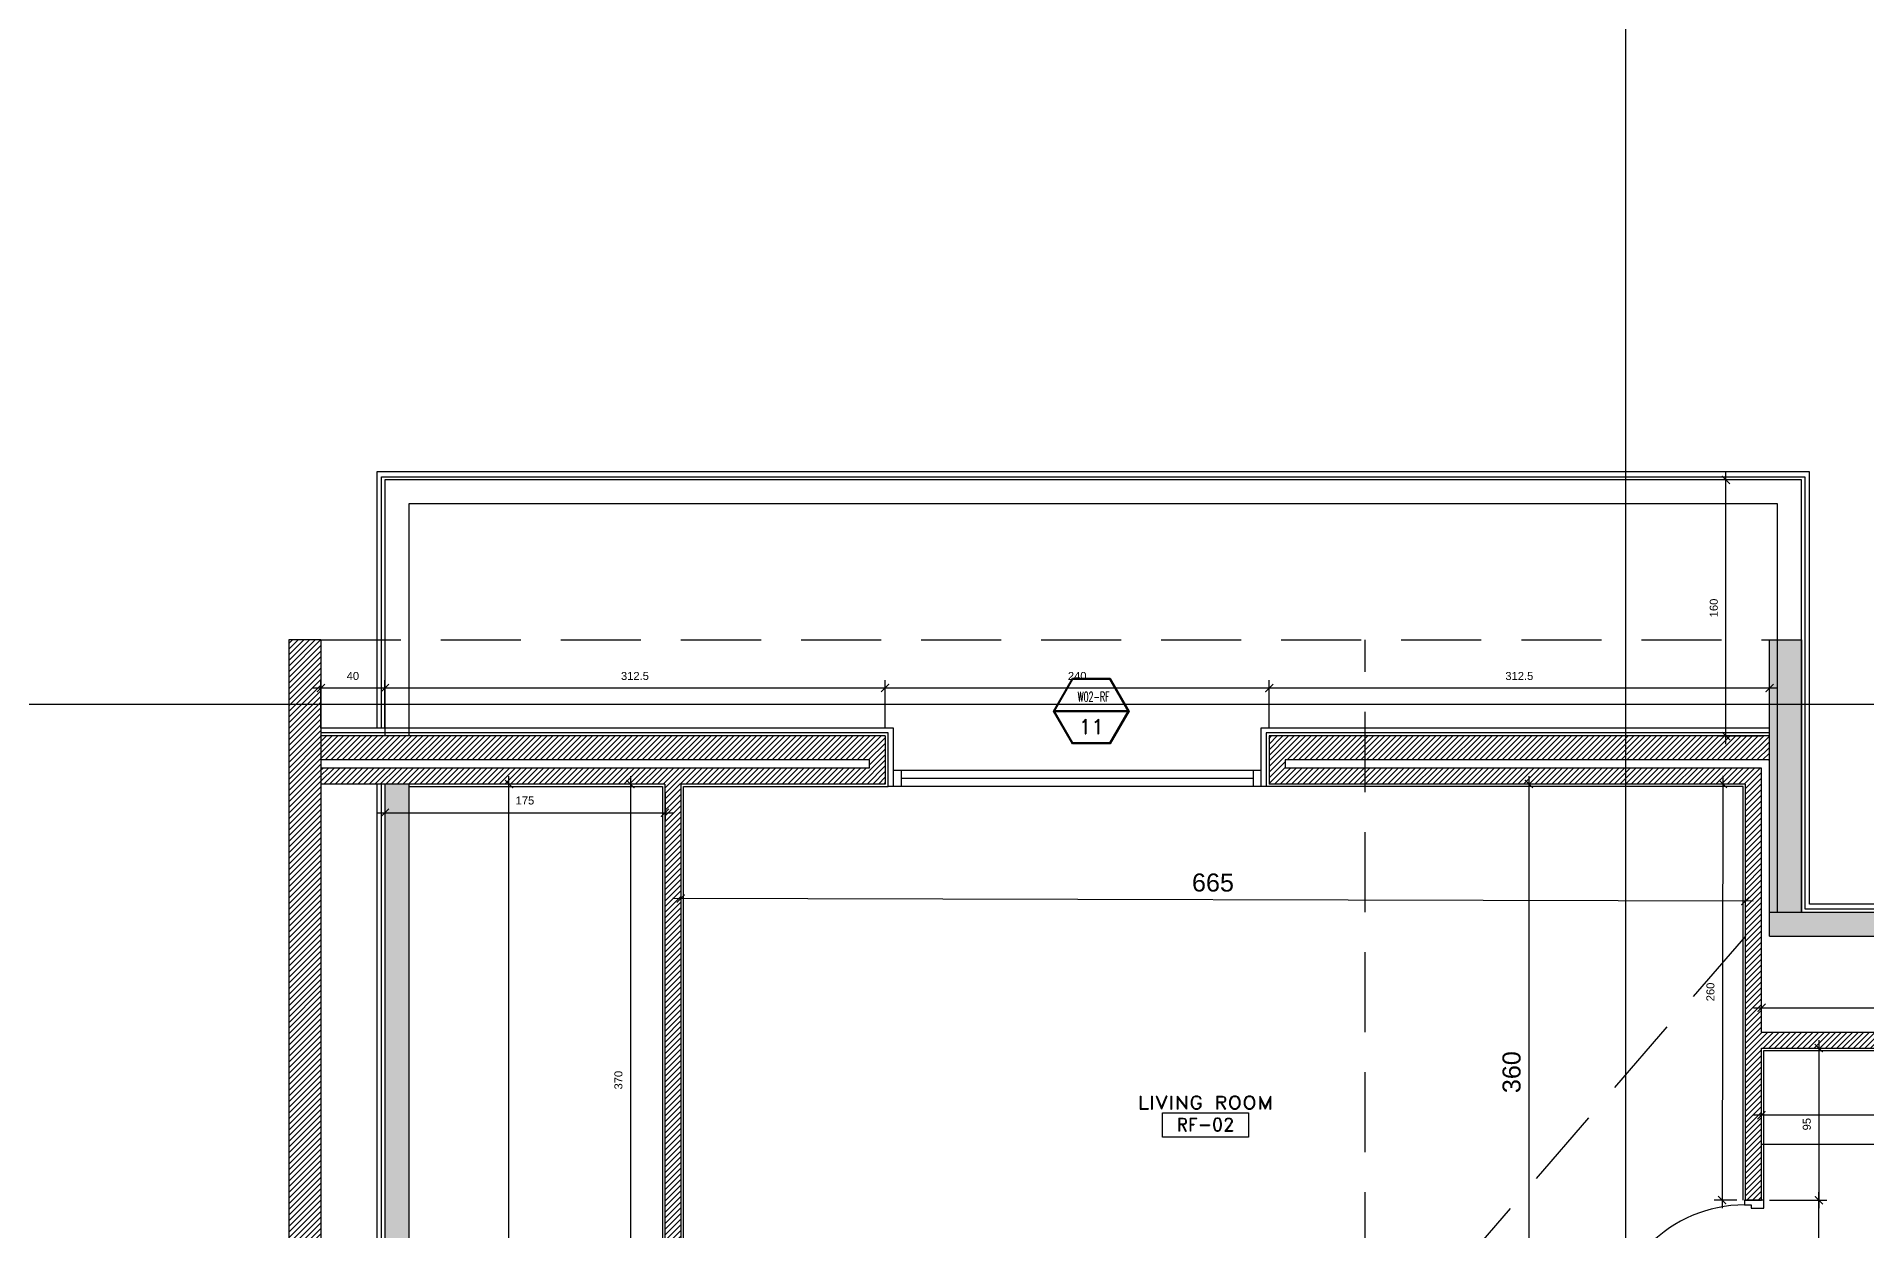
# Model space of a CAD drawing. Header units: centimetres. Extents: x 96271 to 179142, y 9855 to 112216.
# Drawn here: x 128659 to 129802, y 51826 to 52572 of the extents above; entities that cross this region are included whole.
import ezdxf
from ezdxf.enums import TextEntityAlignment as Align

# ---------------------------------------------------------------- set-up
doc = ezdxf.new("R2010")
doc.units = ezdxf.units.CM
doc.header["$LTSCALE"] = 100
doc.header["$MEASUREMENT"] = 0
doc.header["$PDSIZE"] = 0.2
doc.linetypes.add('DASHED', pattern=[0.75, 0.5, -0.25])
doc.layers.get('0').update_dxf_attribs({"linetype": 'CONTINUOUS'})
doc.layers.get('DEFPOINTS').update_dxf_attribs({"linetype": 'CONTINUOUS'})
for name, color, linetype in [('0-door', 7, 'CONTINUOUS'), ('A-ANOTATION', 7, 'CONTINUOUS'), ('A-CLADDING', 53, 'CONTINUOUS'), ('A-Dim', 2, 'CONTINUOUS'), ('A-Dim CMU', 2, 'CONTINUOUS'), ('A-Glass-Full', 140, 'CONTINUOUS'), ('A-Otln-Abv', 1, 'DASHED'), ('A-Patt-CMU', 8, 'CONTINUOUS'), ('A-Patt-Strcr', 8, 'CONTINUOUS'), ('A-PLASTER', 51, 'CONTINUOUS'), ('A-Sanitary fixt', 143, 'CONTINUOUS'), ('A-Wall-Full', 5, 'CONTINUOUS'), ('A-Wall-Prht', 2, 'CONTINUOUS'), ('A-Wall-Strctr', 6, 'CONTINUOUS'), ('A-WINDOW-ANOT', 131, 'CONTINUOUS'), ('HANDLES', 2, 'CONTINUOUS')]:
    doc.layers.add(name, color=color, linetype=linetype)
doc.layers.add('A-Sect-Iden', color=191, linetype='CONTINUOUS', lineweight=25)
doc.styles.add('ROMAND', font='romand.shx', dxfattribs={"height": 10})
doc.styles.get("Standard").update_dxf_attribs({"font": 'arial.ttf'})
doc.dimstyles.new('1-50', dxfattribs={"dimtxt": 11.25, "dimasz": 5, "dimexe": 5, "dimexo": 5, "dimgap": 5, "dimtad": 1, "dimdec": 1, "dimrnd": 0.5, "dimzin": 12, "dimdsep": 46, "dimtxsty": 'Standard', "dimblk": 'ARCHTICK', "dimcen": 0.09, "dimdle": 5, "dimadec": 0, "dimazin": 3, "dimtfac": 1, "dimtdec": 1, "dimtix": 1, "dimtofl": 0, "dimtmove": 1, "dimatfit": 3, "dimfxl": 5, "dimtolj": 1, "dimtzin": 0, "dimarcsym": 0})
pattern_1 = [(225, (149778.3932, 97486.4773), (1.76776695, -1.76776695), [])]

# ---------------------------------------------------------------- blocks, each defined once
blk = doc.blocks.new('WINDOW-TAGS')
at = {"color": 4}
for p, q in [((231, 535), (1283, 535)), ((231, 528), (1283, 528)), ((231, 521), (1283, 521))]:
    blk.add_line(p, q, dxfattribs=at)
for points in [[(1299, 528), (1028, 997), (486, 997), (215, 528), (486, 58), (1028, 58)], [(1291, 528), (1024, 990), (490, 990), (223, 528), (490, 65), (1024, 65)], [(1283, 528), (1020, 983), (494, 983), (231, 528), (494, 72), (1020, 72)]]:
    blk.add_lwpolyline(points, close=True, dxfattribs=at)
at = {"color": 4, "style": 'ROMAND'}
for tag, p in [('LEVEL', (761, 644)), ('WINDOW-NO', (871, 199))]:
    blk.add_attdef(tag, text='', height=210, dxfattribs=at).set_placement(p, align=Align.CENTER)
blk = doc.blocks.new('room tag')
at = {"color": 7}
blk.add_lwpolyline([(-571, 112), (613, 112), (613, -224), (-571, -224)], close=True, dxfattribs=at)
at = {"color": 30, "style": 'ROMAND', "width": 1.2}
blk.add_attdef('ROOM', text='', height=180, dxfattribs=at).set_placement((17, 162), align=Align.CENTER)
at = {"color": 2, "style": 'ROMAND'}
blk.add_attdef('ROOM.NO', text='', height=180, dxfattribs=at).set_placement((20, -140), align=Align.CENTER)
blk = doc.blocks.new('Dl80-12')
at = {"color": 1}
for p, q in [((0.3, 1.1), (0.3, 9.5)), ((0.3, 9.5), (0.7, 9.5)), ((0.7, 9.5), (0.7, 1.1)), ((0, -0.1), (0, 1.1)), ((0, 1.1), (0.3, 1.1)), ((0.3, 1.1), (0.3, 0.7)), ((0.7, 1.1), (0.3, 1.1)), ((0.3, 0.7), (0.5, 0.7)), ((0.5, 0.7), (0.5, -0.1)), ((8.7, 0.7), (8.5, 0.7)), ((8.5, 0.7), (8.5, -0.1)), ((8.7, 1.1), (8.7, 0.7)), ((9, 1.1), (8.7, 1.1)), ((9, -0.1), (9, 1.1)), ((0.5, -0.1), (0, -0.1)), ((8.5, -0.1), (9, -0.1))]:
    blk.add_line(p, q, dxfattribs=at)
at = {"color": 7}
blk.add_arc((0.3, 1.1), 8.4, 0, 90, dxfattribs=at)
at = {"layer": 'HANDLES'}
blk.add_lwpolyline([(0.1, 9.1), (-0.1, 9.1), (-0.1, 7.9), (0.1, 7.9), (0.1, 9.1)], dxfattribs=at)
blk = doc.blocks.new('_ArchTick')
at = {"color": 0, "linetype": 'ByBlock', "const_width": 0.15}
blk.add_lwpolyline([(-0.5, -0.5), (0.5, 0.5)], dxfattribs=at)
blk = doc.blocks.new('*D640')
at = {"layer": 'A-Dim', "color": 0, "lineweight": -2, "transparency": 16777216}
blk.add_line((129731.4, 52032.2), (129056.4, 52033.7), dxfattribs=at)
at = {"layer": 'DEFPOINTS', "color": 0, "transparency": 16777216}
for p in [(129061.6, 52105.3), (129726.6, 52103.8), (129061.4, 52033.7)]:
    blk.add_point(p, dxfattribs=at)
at = {"layer": 'A-Dim', "color": 0, "lineweight": -2, "transparency": 16777216, "xscale": 5, "yscale": 5, "zscale": 5}
for p, rotation in [((129061.4, 52033.7), 179.87076161878), ((129726.4, 52032.2), 359.8707616187799)]:
    blk.add_blockref('_ArchTick', p, dxfattribs=dict(at, rotation=rotation))
at = {"layer": 'A-Dim', "color": 0, "transparency": 16777216, "insert": (129393.9, 52043.7), "char_height": 11.25, "attachment_point": 5, "rotation": 359.8708}
blk.add_mtext('\\A1;665', dxfattribs=at)
blk = doc.blocks.new('*D641')
at = {"layer": 'A-Dim', "color": 0, "lineweight": -2, "transparency": 16777216}
blk.add_line((129591.3, 52110.3), (129591.3, 51740.3), dxfattribs=at)
at = {"layer": 'DEFPOINTS', "color": 0, "transparency": 16777216}
for p in [(129726.6, 52105.3), (129591.3, 51745.3), (129726.6, 51745.3)]:
    blk.add_point(p, dxfattribs=at)
at = {"layer": 'A-Dim', "color": 0, "lineweight": -2, "transparency": 16777216, "xscale": 5, "yscale": 5, "zscale": 5}
for p, rotation in [((129591.3, 52105.3), 90), ((129591.3, 51745.3), 270)]:
    blk.add_blockref('_ArchTick', p, dxfattribs=dict(at, rotation=rotation))
at = {"layer": 'A-Dim', "color": 0, "transparency": 16777216, "insert": (129580.5, 51925.3), "char_height": 11.25, "attachment_point": 5, "rotation": 90}
blk.add_mtext('\\A1;360', dxfattribs=at)
blk = doc.blocks.new('*D644')
at = {"layer": 'A-Dim', "color": 0, "lineweight": -2, "transparency": 16777216}
blk.add_line((128954.1, 51360.3), (128954.1, 52110.3), dxfattribs=at)
at = {"layer": 'DEFPOINTS', "color": 0, "transparency": 16777216}
for p in [(128954.1, 52105.3), (129001.6, 52105.3), (129001.6, 51365.3)]:
    blk.add_point(p, dxfattribs=at)
at = {"layer": 'A-Dim', "color": 0, "lineweight": -2, "transparency": 16777216, "xscale": 5, "yscale": 5, "zscale": 5}
for p, rotation in [((128954.1, 52105.3), 90), ((128954.1, 51365.3), 270)]:
    blk.add_blockref('_ArchTick', p, dxfattribs=dict(at, rotation=rotation))
at = {"layer": 'A-Dim', "color": 0, "transparency": 16777216, "insert": (128943.4, 51735.3), "char_height": 11.25, "attachment_point": 5, "rotation": 90}
blk.add_mtext('\\A1;740', dxfattribs=at)
blk = doc.blocks.new('*D648')
at = {"layer": 'A-Dim', "color": 0, "lineweight": -2, "transparency": 16777216}
blk.add_line((129991.6, 51898.4), (129731.6, 51898.4), dxfattribs=at)
at = {"layer": 'DEFPOINTS', "color": 0, "transparency": 16777216}
for p in [(129736.6, 51898.4), (129736.6, 51870.3), (129986.6, 51870.3)]:
    blk.add_point(p, dxfattribs=at)
at = {"layer": 'A-Dim', "color": 0, "lineweight": -2, "transparency": 16777216, "xscale": 5, "yscale": 5, "zscale": 5, "rotation": 180}
blk.add_blockref('_ArchTick', (129736.6, 51898.4), dxfattribs=at)
at = {"layer": 'A-Dim', "color": 0, "lineweight": -2, "transparency": 16777216, "xscale": 5, "yscale": 5, "zscale": 5}
blk.add_blockref('_ArchTick', (129986.6, 51898.4), dxfattribs=at)
at = {"layer": 'A-Dim', "color": 0, "transparency": 16777216, "insert": (129861.6, 51909.1), "char_height": 11.25, "attachment_point": 5}
blk.add_mtext('\\A1;250', dxfattribs=at)
blk = doc.blocks.new('*D809')
at = {"layer": 'A-Dim CMU', "color": 0, "lineweight": -2, "transparency": 16777216}
for p, q in [((129746.6, 52165.3), (129424.1, 52165.3)), ((129429.1, 52140.3), (129429.1, 52170.3)), ((129741.6, 52140.3), (129741.6, 52170.3))]:
    blk.add_line(p, q, dxfattribs=at)
at = {"layer": 'DEFPOINTS', "color": 0, "transparency": 16777216}
for p in [(129429.1, 52165.3), (129429.1, 52135.3), (129741.6, 52135.3)]:
    blk.add_point(p, dxfattribs=at)
at = {"layer": 'A-Dim CMU', "color": 0, "lineweight": -2, "transparency": 16777216, "xscale": 5, "yscale": 5, "zscale": 5, "rotation": 180}
blk.add_blockref('_ArchTick', (129429.1, 52165.3), dxfattribs=at)
at = {"layer": 'A-Dim CMU', "color": 0, "lineweight": -2, "transparency": 16777216, "xscale": 5, "yscale": 5, "zscale": 5}
blk.add_blockref('_ArchTick', (129741.6, 52165.3), dxfattribs=at)
at = {"layer": 'A-Dim CMU', "color": 0, "transparency": 16777216, "insert": (129585.3, 52172.8), "char_height": 5, "attachment_point": 5}
blk.add_mtext('\\A1;312.5', dxfattribs=at)
blk = doc.blocks.new('*D810')
at = {"layer": 'A-Dim CMU', "color": 0, "lineweight": -2, "transparency": 16777216}
for p, q in [((129434.1, 52165.3), (129184.1, 52165.3)), ((129189.1, 52140.3), (129189.1, 52170.3)), ((129429.1, 52140.3), (129429.1, 52170.3))]:
    blk.add_line(p, q, dxfattribs=at)
at = {"layer": 'DEFPOINTS', "color": 0, "transparency": 16777216}
for p in [(129189.1, 52165.3), (129189.1, 52135.3), (129429.1, 52135.3)]:
    blk.add_point(p, dxfattribs=at)
at = {"layer": 'A-Dim CMU', "color": 0, "lineweight": -2, "transparency": 16777216, "xscale": 5, "yscale": 5, "zscale": 5, "rotation": 180}
blk.add_blockref('_ArchTick', (129189.1, 52165.3), dxfattribs=at)
at = {"layer": 'A-Dim CMU', "color": 0, "lineweight": -2, "transparency": 16777216, "xscale": 5, "yscale": 5, "zscale": 5}
blk.add_blockref('_ArchTick', (129429.1, 52165.3), dxfattribs=at)
at = {"layer": 'A-Dim CMU', "color": 0, "transparency": 16777216, "insert": (129309.1, 52172.8), "char_height": 5, "attachment_point": 5}
blk.add_mtext('\\A1;240', dxfattribs=at)
blk = doc.blocks.new('*D811')
at = {"layer": 'A-Dim CMU', "color": 0, "lineweight": -2, "transparency": 16777216}
for p, q in [((129194.1, 52165.3), (128871.6, 52165.3)), ((128876.6, 52140.3), (128876.6, 52170.3)), ((129189.1, 52140.3), (129189.1, 52170.3))]:
    blk.add_line(p, q, dxfattribs=at)
at = {"layer": 'DEFPOINTS', "color": 0, "transparency": 16777216}
for p in [(128876.6, 52165.3), (128876.6, 52135.3), (129189.1, 52135.3)]:
    blk.add_point(p, dxfattribs=at)
at = {"layer": 'A-Dim CMU', "color": 0, "lineweight": -2, "transparency": 16777216, "xscale": 5, "yscale": 5, "zscale": 5, "rotation": 180}
blk.add_blockref('_ArchTick', (128876.6, 52165.3), dxfattribs=at)
at = {"layer": 'A-Dim CMU', "color": 0, "lineweight": -2, "transparency": 16777216, "xscale": 5, "yscale": 5, "zscale": 5}
blk.add_blockref('_ArchTick', (129189.1, 52165.3), dxfattribs=at)
at = {"layer": 'A-Dim CMU', "color": 0, "transparency": 16777216, "insert": (129032.8, 52172.8), "char_height": 5, "attachment_point": 5}
blk.add_mtext('\\A1;312.5', dxfattribs=at)
blk = doc.blocks.new('*D812')
at = {"layer": 'A-Dim CMU', "color": 0, "lineweight": -2, "transparency": 16777216}
for p, q in [((128881.6, 52165.3), (128831.6, 52165.3)), ((128836.6, 52140.3), (128836.6, 52170.3)), ((128876.6, 52140.3), (128876.6, 52170.3))]:
    blk.add_line(p, q, dxfattribs=at)
at = {"layer": 'DEFPOINTS', "color": 0, "transparency": 16777216}
for p in [(128836.6, 52165.3), (128836.6, 52135.3), (128876.6, 52135.3)]:
    blk.add_point(p, dxfattribs=at)
at = {"layer": 'A-Dim CMU', "color": 0, "lineweight": -2, "transparency": 16777216, "xscale": 5, "yscale": 5, "zscale": 5, "rotation": 180}
blk.add_blockref('_ArchTick', (128836.6, 52165.3), dxfattribs=at)
at = {"layer": 'A-Dim CMU', "color": 0, "lineweight": -2, "transparency": 16777216, "xscale": 5, "yscale": 5, "zscale": 5}
blk.add_blockref('_ArchTick', (128876.6, 52165.3), dxfattribs=at)
at = {"layer": 'A-Dim CMU', "color": 0, "transparency": 16777216, "insert": (128856.6, 52172.8), "char_height": 5, "attachment_point": 5}
blk.add_mtext('\\A1;40', dxfattribs=at)
blk = doc.blocks.new('*D813')
at = {"layer": 'A-Dim CMU', "color": 0, "lineweight": -2, "transparency": 16777216}
for p, q in [((129714.4, 52130.3), (129714.4, 52300.3)), ((129736.6, 52295.3), (129709.4, 52295.3)), ((129736.6, 52135.3), (129709.4, 52135.3))]:
    blk.add_line(p, q, dxfattribs=at)
at = {"layer": 'DEFPOINTS', "color": 0, "transparency": 16777216}
for p in [(129714.4, 52295.3), (129741.6, 52295.3), (129741.6, 52135.3)]:
    blk.add_point(p, dxfattribs=at)
at = {"layer": 'A-Dim CMU', "color": 0, "lineweight": -2, "transparency": 16777216, "xscale": 5, "yscale": 5, "zscale": 5}
for p, rotation in [((129714.4, 52295.3), 90), ((129714.4, 52135.3), 270)]:
    blk.add_blockref('_ArchTick', p, dxfattribs=dict(at, rotation=rotation))
at = {"layer": 'A-Dim CMU', "color": 0, "transparency": 16777216, "insert": (129706.8, 52215.3), "char_height": 5, "attachment_point": 5, "rotation": 90}
blk.add_mtext('\\A1;160', dxfattribs=at)
blk = doc.blocks.new('*D814')
at = {"layer": 'A-Dim CMU', "color": 0, "lineweight": -2, "transparency": 16777216}
for p, q in [((128876.6, 52100.3), (128876.6, 52082.4)), ((129051.6, 52100.3), (129051.6, 52082.4)), ((128871.6, 52087.4), (129056.6, 52087.4))]:
    blk.add_line(p, q, dxfattribs=at)
at = {"layer": 'DEFPOINTS', "color": 0, "transparency": 16777216}
for p in [(128876.6, 52105.3), (129051.6, 52105.3), (129051.6, 52087.4)]:
    blk.add_point(p, dxfattribs=at)
at = {"layer": 'A-Dim CMU', "color": 0, "lineweight": -2, "transparency": 16777216, "xscale": 5, "yscale": 5, "zscale": 5, "rotation": 180}
blk.add_blockref('_ArchTick', (128876.6, 52087.4), dxfattribs=at)
at = {"layer": 'A-Dim CMU', "color": 0, "lineweight": -2, "transparency": 16777216, "xscale": 5, "yscale": 5, "zscale": 5}
blk.add_blockref('_ArchTick', (129051.6, 52087.4), dxfattribs=at)
at = {"layer": 'A-Dim CMU', "color": 0, "transparency": 16777216, "insert": (128964.1, 52095), "char_height": 5, "attachment_point": 5}
blk.add_mtext('\\A1;175', dxfattribs=at)
blk = doc.blocks.new('*D815')
at = {"layer": 'A-Dim CMU', "color": 0, "lineweight": -2, "transparency": 16777216}
for p, q in [((129046.6, 52105.3), (129025, 52105.3)), ((129030, 52110.3), (129030, 51730.3)), ((129046.6, 51735.3), (129025, 51735.3))]:
    blk.add_line(p, q, dxfattribs=at)
at = {"layer": 'DEFPOINTS', "color": 0, "transparency": 16777216}
for p in [(129051.6, 52105.3), (129030, 51735.3), (129051.6, 51735.3)]:
    blk.add_point(p, dxfattribs=at)
at = {"layer": 'A-Dim CMU', "color": 0, "lineweight": -2, "transparency": 16777216, "xscale": 5, "yscale": 5, "zscale": 5}
for p, rotation in [((129030, 52105.3), 90), ((129030, 51735.3), 270)]:
    blk.add_blockref('_ArchTick', p, dxfattribs=dict(at, rotation=rotation))
at = {"layer": 'A-Dim CMU', "color": 0, "transparency": 16777216, "insert": (129022.5, 51920.3), "char_height": 5, "attachment_point": 5, "rotation": 90}
blk.add_mtext('\\A1;370', dxfattribs=at)
blk = doc.blocks.new('*D820')
at = {"layer": 'A-Dim CMU', "color": 0, "lineweight": -2, "transparency": 16777216}
for p, q in [((129741.6, 51845.3), (129777.4, 51845.3)), ((129772.4, 51750.3), (129772.4, 51850.3)), ((129741.6, 51755.3), (129777.4, 51755.3))]:
    blk.add_line(p, q, dxfattribs=at)
at = {"layer": 'DEFPOINTS', "color": 0, "transparency": 16777216}
for p in [(129736.6, 51845.3), (129772.4, 51845.3), (129736.6, 51755.3)]:
    blk.add_point(p, dxfattribs=at)
at = {"layer": 'A-Dim CMU', "color": 0, "lineweight": -2, "transparency": 16777216, "xscale": 5, "yscale": 5, "zscale": 5}
for p, rotation in [((129772.4, 51845.3), 90), ((129772.4, 51755.3), 270)]:
    blk.add_blockref('_ArchTick', p, dxfattribs=dict(at, rotation=rotation))
at = {"layer": 'A-Dim CMU', "color": 0, "transparency": 16777216, "insert": (129764.9, 51800.3), "char_height": 5, "attachment_point": 5, "rotation": 90}
blk.add_mtext('\\A1;90', dxfattribs=at)
blk = doc.blocks.new('*D821')
at = {"layer": 'A-Dim CMU', "color": 0, "lineweight": -2, "transparency": 16777216}
for p, q in [((129772.4, 51945.3), (129772.4, 51840.3)), ((129741.6, 51940.3), (129777.4, 51940.3)), ((129741.6, 51845.3), (129777.4, 51845.3))]:
    blk.add_line(p, q, dxfattribs=at)
at = {"layer": 'DEFPOINTS', "color": 0, "transparency": 16777216}
for p in [(129736.6, 51940.3), (129736.6, 51845.3), (129772.4, 51845.3)]:
    blk.add_point(p, dxfattribs=at)
at = {"layer": 'A-Dim CMU', "color": 0, "lineweight": -2, "transparency": 16777216, "xscale": 5, "yscale": 5, "zscale": 5}
for p, rotation in [((129772.4, 51940.3), 90), ((129772.4, 51845.3), 270)]:
    blk.add_blockref('_ArchTick', p, dxfattribs=dict(at, rotation=rotation))
at = {"layer": 'A-Dim CMU', "color": 0, "transparency": 16777216, "insert": (129764.9, 51892.8), "char_height": 5, "attachment_point": 5, "rotation": 90}
blk.add_mtext('\\A1;95', dxfattribs=at)
blk = doc.blocks.new('*D822')
at = {"layer": 'A-Dim CMU', "color": 0, "lineweight": -2, "transparency": 16777216}
for p, q in [((129736.6, 51955.3), (129736.6, 51970.5)), ((129986.6, 51955.3), (129986.6, 51970.5)), ((129731.6, 51965.5), (129991.6, 51965.5))]:
    blk.add_line(p, q, dxfattribs=at)
at = {"layer": 'DEFPOINTS', "color": 0, "transparency": 16777216}
for p in [(129986.6, 51965.5), (129736.6, 51950.3), (129986.6, 51950.3)]:
    blk.add_point(p, dxfattribs=at)
at = {"layer": 'A-Dim CMU', "color": 0, "lineweight": -2, "transparency": 16777216, "xscale": 5, "yscale": 5, "zscale": 5, "rotation": 180}
blk.add_blockref('_ArchTick', (129736.6, 51965.5), dxfattribs=at)
at = {"layer": 'A-Dim CMU', "color": 0, "lineweight": -2, "transparency": 16777216, "xscale": 5, "yscale": 5, "zscale": 5}
blk.add_blockref('_ArchTick', (129986.6, 51965.5), dxfattribs=at)
at = {"layer": 'A-Dim CMU', "color": 0, "transparency": 16777216, "insert": (129861.6, 51973), "char_height": 5, "attachment_point": 5}
blk.add_mtext('\\A1;250', dxfattribs=at)
blk = doc.blocks.new('*D833')
at = {"layer": 'A-Dim CMU', "color": 0, "lineweight": -2, "transparency": 16777216}
for p, q in [((129721.6, 52105.3), (129707.5, 52105.4)), ((129712.5, 52110.4), (129712, 51840.4)), ((129721.1, 51845.3), (129707, 51845.4))]:
    blk.add_line(p, q, dxfattribs=at)
at = {"layer": 'DEFPOINTS', "color": 0, "transparency": 16777216}
for p in [(129726.6, 52105.3), (129712, 51845.4), (129726.1, 51845.3)]:
    blk.add_point(p, dxfattribs=at)
at = {"layer": 'A-Dim CMU', "color": 0, "lineweight": -2, "transparency": 16777216, "xscale": 5, "yscale": 5, "zscale": 5}
for p, rotation in [((129712.5, 52105.4), 89.88981594445704), ((129712, 51845.4), 269.889815944457)]:
    blk.add_blockref('_ArchTick', p, dxfattribs=dict(at, rotation=rotation))
at = {"layer": 'A-Dim CMU', "color": 0, "transparency": 16777216, "insert": (129704.7, 51975.4), "char_height": 5, "attachment_point": 5, "rotation": 89.8898}
blk.add_mtext('\\A1;260', dxfattribs=at)

msp = doc.modelspace()

# ---------------------------------------------------------------- hatches: boundary and pattern name
at = {"layer": 'A-Patt-CMU'}
h = msp.add_hatch(dxfattribs=at)
h.set_pattern_fill('ANSI31', color=256, scale=20, angle=180)
h.set_pattern_definition(pattern_1)
h.paths.add_polyline_path([(128836.56, 52195.329), (128816.56, 52195.329), (128816.56, 51275.329), (128836.56, 51275.329)])
h = msp.add_hatch(dxfattribs=at)
h.set_pattern_fill('ANSI31', color=256, scale=20, angle=180)
h.set_pattern_definition(pattern_1)
h.paths.add_polyline_path([(130068.559, 52061.329), (129996.559, 52061.329), (129996.559, 52051.329), (130068.559, 52051.329)])
h.paths.add_polyline_path([(129996.559, 52010.329), (129986.559, 52010.329), (129986.559, 51950.329), (129736.559, 51950.329), (129736.559, 52115.329), (129439.059, 52115.329), (129439.059, 52120.329), (129741.559, 52120.329), (129741.559, 52135.329), (129429.059, 52135.329), (129429.059, 52105.329), (129726.559, 52105.329), (129726.559, 51845.329), (129736.559, 51845.329), (129736.559, 51940.329), (129986.559, 51940.329), (129986.559, 51870.329), (129996.559, 51870.329)])
h.paths.add_polyline_path([(129189.059, 52135.329), (128836.56, 52135.329), (128836.56, 52120.329), (129179.059, 52120.329), (129179.059, 52115.329), (128836.56, 52115.329), (128836.56, 52105.329), (129051.559, 52105.329), (129051.559, 51735.329), (129071.559, 51735.329), (129071.559, 51745.329), (129061.559, 51745.329), (129061.559, 52105.329), (129189.059, 52105.329)])
h.paths.add_polyline_path([(129736.559, 51755.329), (129726.559, 51755.329), (129726.559, 51745.329), (129161.559, 51745.329), (129161.559, 51635.329), (129001.559, 51635.329), (129001.559, 51365.329), (128891.559, 51365.329), (128891.559, 51355.329), (129179.059, 51355.329), (129179.059, 51350.329), (128891.559, 51350.329), (128891.559, 51335.329), (129189.059, 51335.329), (129189.059, 51365.329), (129011.559, 51365.329), (129011.559, 51625.329), (129161.559, 51625.329), (129161.559, 51535.329), (129171.559, 51535.329), (129171.559, 51735.329), (129726.559, 51735.329), (129726.559, 51725.329), (129736.559, 51725.329)])
h.paths.add_polyline_path([(129736.559, 51635.329), (129726.559, 51635.329), (129726.559, 51490.329), (129736.559, 51490.329)], flags=17)
h.paths.add_polyline_path([(129736.559, 51480.329), (129966.559, 51480.329), (129966.559, 51475.329), (129976.559, 51475.329), (129976.559, 51490.329), (129726.559, 51490.329), (129726.559, 51365.329), (129429.059, 51365.329), (129429.059, 51335.329), (129741.559, 51335.329), (129741.559, 51350.329), (129439.059, 51350.329), (129439.059, 51355.329), (129736.559, 51355.329)])
h.paths.add_polyline_path([(128876.559, 51365.329), (128836.56, 51365.329), (128836.56, 51355.329), (128876.559, 51355.329)])
h.paths.add_polyline_path([(128876.559, 51350.329), (128836.56, 51350.329), (128836.56, 51335.329), (128876.559, 51335.329)])
at = {"layer": 'A-Patt-Strcr'}
h = msp.add_hatch(dxfattribs=at)
h.set_pattern_fill('AR-CONC', color=256, scale=2)
h.set_pattern_definition([(50, (139598.393, 77124.047), (14.3452037, -1.2550427), [1.5, -16.5]), (355, (139598.393, 77124.047), (-2.775027, 15.043843), [1.2, -13.2]), (100.451444, (139599.589, 77123.942), (11.570177, 13.7888), [1.274804, -14.022842]), (46.1842, (139598.393, 77128.047), (21.344827, -3.310386), [2.25, -24.75]), (96.635635, (139600.172, 77127.77), (18.693239, 19.482372), [1.912207, -21.034275]), (351.18416, (139598.393, 77128.047), (18.693239, 19.482372), [1.8, -19.8]), (21, (139600.393, 77127.047), (11.938141, -8.052378), [1.5, -16.5]), (326, (139600.393, 77127.047), (4.866307, 14.503001), [1.2, -13.2]), (71.451445, (139601.388, 77126.376), (16.8044475, 6.450623), [1.274804, -14.022842]), (37.5, (139598.393, 77124.047), (0.2431971, 6.6578771), [0, -13.04, 0, -13.4, 0, -13.25]), (7.5, (139598.393, 77124.047), (5.2613907, 7.8882342), [0, -7.64, 0, -12.74, 0, -5.05]), (327.5, (139593.933, 77124.047), (10.6764487, -0.4510974), [0, -5, 0, -15.6, 0, -20.7]), (317.5, (139591.933, 77124.047), (11.6637234, 2.0020996), [0, -6.5, 0, -10.36, 0, -14.7])])
h.paths.add_polyline_path([(129996.559, 52025.329), (129976.559, 52025.329), (129976.559, 52420.329), (130179.059, 52420.329), (130179.059, 52315.306), (130194.059, 52315.306), (130194.059, 52435.329), (129961.559, 52435.329), (129961.559, 52025.329), (129741.559, 52025.329), (129741.559, 52010.329), (129996.559, 52010.329)])
h.paths.add_polyline_path([(130269.059, 52420.329), (130471.559, 52420.329), (130471.559, 52060.329), (130486.559, 52060.329), (130486.559, 52435.329), (130254.059, 52435.329), (130254.059, 52315.306), (130269.059, 52315.306)])
h.paths.add_polyline_path([(130506.559, 51895.329), (130391.559, 51895.329), (130391.559, 51870.329), (130506.559, 51870.329)])
h.paths.add_polyline_path([(130486.559, 51870.329), (130471.559, 51870.329), (130471.559, 51440.329), (130161.559, 51440.329), (130161.559, 51425.329), (130486.559, 51425.329)])
h.paths.add_polyline_path([(130341.559, 51600.329), (130311.559, 51600.329), (130311.559, 51570.329), (130341.559, 51570.329)], flags=17)
h.paths.add_polyline_path([(130341.559, 51750.329), (130311.559, 51750.329), (130311.559, 51720.329), (130341.559, 51720.329)], flags=17)
h.paths.add_polyline_path([(130136.559, 51300.329), (129986.559, 51300.329), (129986.559, 51275.329), (130136.559, 51275.329)])
h.paths.add_polyline_path([(129976.559, 51460.329), (129976.559, 51475.329), (129796.559, 51475.329), (129796.559, 51460.329)])
h.paths.add_polyline_path([(129986.559, 51430.329), (129976.559, 51430.329), (129976.559, 51460.329), (129961.559, 51460.329), (129961.559, 51275.329), (129986.559, 51275.329)])
h.paths.add_polyline_path([(130146.559, 51460.329), (130146.559, 51430.329), (130136.559, 51430.329), (130136.559, 51275.329), (130161.559, 51275.329), (130161.559, 51460.329)])
h.paths.add_polyline_path([(128876.559, 51335.329), (128891.559, 51335.329), (128891.559, 52105.329), (128876.559, 52105.329)])
h = msp.add_hatch(dxfattribs=at)
h.set_pattern_fill('AR-CONC', color=256, scale=2)
h.set_pattern_definition([(50, (149848.393, 97486.477), (14.3452037, -1.2550427), [1.5, -16.5]), (355, (149848.393, 97486.477), (-2.7750267, 15.0438427), [1.2, -13.2]), (100.451444, (149849.589, 97486.373), (11.570177, 13.7888), [1.274804, -14.0228422]), (46.1842, (149848.393, 97490.477), (21.3448266, -3.3103856), [2.25, -24.75]), (96.635635, (149850.172, 97490.201), (18.693239, 19.482372), [1.912207, -21.034275]), (351.184164, (149848.393, 97490.477), (18.693239, 19.482372), [1.8, -19.8]), (21, (149850.393, 97489.477), (11.938141, -8.0523778), [1.5, -16.5]), (326, (149850.393, 97489.477), (4.8663066, 14.503001), [1.2, -13.2]), (71.451445, (149851.388, 97488.806), (16.8044475, 6.450623), [1.274804, -14.0228422]), (37.5, (149848.393, 97486.4773), (0.2431971, 6.6578771), [0, -13.04, 0, -13.4, 0, -13.25]), (7.5, (149848.393, 97486.477), (5.2613907, 7.8882342), [0, -7.64, 0, -12.74, 0, -5.05]), (327.5, (149843.933, 97486.4773), (10.6764487, -0.45109743), [0, -5, 0, -15.6, 0, -20.7]), (317.5, (149841.933, 97486.477), (11.6637234, 2.0020996), [0, -6.5, 0, -10.36, 0, -14.7])])
h.paths.add_polyline_path([(129761.559, 52195.329), (129741.559, 52195.329), (129741.559, 52025.329), (129761.559, 52025.329)])
h.paths.add_polyline_path([(129761.559, 51455.329), (129761.559, 51460.329), (129796.559, 51460.329), (129796.559, 51475.329), (129741.559, 51475.329), (129741.559, 51275.329), (129761.559, 51275.329)])

# ---------------------------------------------------------------- linework, layer by layer
at = {"layer": 'A-CLADDING'}
for points in [[(128874.559, 52140.329), (128874.559, 52297.329), (129763.559, 52297.329), (129763.559, 52027.329), (129959.559, 52027.329), (129959.559, 52437.329), (130196.059, 52437.329), (130196.059, 52313.806), (130199.059, 52313.806), (130199.059, 52440.329), (129956.559, 52440.329), (129956.559, 52030.329), (129766.559, 52030.329), (129766.559, 52300.329), (128871.559, 52300.329), (128871.559, 52140.329)], [(128836.56, 52140.329), (129194.059, 52140.329), (129194.059, 52103.829), (129191.059, 52103.829), (129191.059, 52137.329), (128836.56, 52137.329)], [(129741.559, 52137.329), (129427.059, 52137.329), (129427.059, 52103.829), (129424.059, 52103.829), (129424.059, 52140.329), (129741.559, 52140.329)], [(128871.559, 52105.329), (128871.559, 51365.329)], [(128874.559, 51365.329), (128874.559, 52105.329)]]:
    msp.add_lwpolyline(points, dxfattribs=at)
at = {"layer": 'A-Glass-Full'}
for p, q in [((129424.059, 52113.829), (129194.059, 52113.829)), ((129424.059, 52103.829), (129194.059, 52103.829)), ((129199.059, 52113.829), (129199.059, 52103.829)), ((129419.059, 52108.829), (129199.059, 52108.829)), ((129419.059, 52113.829), (129419.059, 52103.829))]:
    msp.add_line(p, q, dxfattribs=at)
at = {"layer": 'A-Otln-Abv'}
for p, q in [((128836.56, 52195.329), (129761.559, 52195.329)), ((129489.059, 51275.329), (129489.059, 52195.329)), ((129761.559, 52195.329), (129761.559, 52025.329)), ((129726.559, 52010.329), (129489.059, 51735.329))]:
    msp.add_line(p, q, dxfattribs=at)
at = {"layer": 'A-PLASTER'}
for points in [[(128891.559, 52103.829), (129050.059, 52103.829), (129050.059, 51733.829), (129071.559, 51733.829)], [(129071.559, 51746.829), (129063.059, 51746.829), (129063.059, 52103.829), (129191.059, 52103.829)], [(129725.059, 51845.329), (129725.059, 52103.829), (129427.059, 52103.829)], [(129738.059, 51845.329), (129738.059, 51938.829), (129985.059, 51938.829)]]:
    msp.add_lwpolyline(points, dxfattribs=at)
at = {"layer": 'A-Sanitary fixt'}
msp.add_line((129736.559, 51880.329), (129986.559, 51880.329), dxfattribs=at)
at = {"layer": 'A-Sect-Iden'}
for p, q in [((129651.559, 53927.158), (129651.559, 50188.999)), ((126383.148, 52155.286), (131114.439, 52155.286))]:
    msp.add_line(p, q, dxfattribs=at)
at = {"layer": 'A-Wall-Full'}
for p, q in [((128836.56, 52195.329), (128816.56, 52195.329)), ((129189.059, 52135.329), (129189.059, 52105.329)), ((129429.059, 52135.329), (129429.059, 52105.329)), ((129179.059, 52120.329), (129179.059, 52115.329)), ((129439.059, 52120.329), (129439.059, 52115.329)), ((129736.559, 51950.329), (129986.559, 51950.329)), ((129736.559, 51940.329), (129986.559, 51940.329)), ((129726.559, 51845.329), (129736.559, 51845.329))]:
    msp.add_line(p, q, dxfattribs=at)
for points in [[(128816.56, 52195.329), (128816.56, 51275.329)], [(128836.56, 52195.329), (128836.56, 51275.329)], [(129189.059, 52135.329), (128836.56, 52135.329)], [(129741.559, 52135.329), (129429.059, 52135.329)], [(129179.059, 52120.329), (128836.56, 52120.329)], [(129179.059, 52115.329), (128836.56, 52115.329)], [(129741.559, 52120.329), (129439.059, 52120.329)], [(129736.559, 51950.329), (129736.559, 52115.329), (129439.059, 52115.329)], [(129051.559, 52105.329), (128836.56, 52105.329)], [(129051.559, 52105.329), (129051.559, 51735.329), (129071.559, 51735.329)], [(129189.059, 52105.329), (129061.559, 52105.329)], [(129061.559, 52105.329), (129061.559, 51745.329)], [(129726.559, 51845.329), (129726.559, 52105.329), (129429.059, 52105.329)], [(129736.559, 51845.329), (129736.559, 51940.329)]]:
    msp.add_lwpolyline(points, dxfattribs=at)
at = {"layer": 'A-Wall-Prht'}
for points in [[(129761.559, 52025.329), (129761.559, 52295.329), (128876.559, 52295.329), (128876.559, 52135.329)], [(129746.559, 52025.329), (129746.559, 52280.329), (128891.559, 52280.329), (128891.559, 52135.329)]]:
    msp.add_lwpolyline(points, dxfattribs=at)
at = {"layer": 'A-Wall-Strctr'}
for p, q in [((129741.559, 52025.329), (129741.559, 52195.329)), ((129761.559, 52025.329), (129761.559, 52195.329)), ((129741.559, 52010.329), (129741.559, 52025.329)), ((129741.559, 52010.329), (129996.559, 52010.329))]:
    msp.add_line(p, q, dxfattribs=at)
for points in [[(129741.559, 52025.329), (129961.559, 52025.329), (129961.559, 52435.329), (130194.059, 52435.329), (130194.059, 52315.306)], [(129741.559, 52195.329), (129761.559, 52195.329), (129761.559, 52025.329)], [(128876.559, 52105.329), (128876.559, 51335.329)], [(128891.559, 52105.329), (128891.559, 51335.329)]]:
    msp.add_lwpolyline(points, dxfattribs=at)

# ---------------------------------------------------------------- block references
at = {"layer": '0-door', "xscale": 10, "yscale": 10, "zscale": 10, "rotation": 90.00000000000001}
msp.add_blockref('Dl80-12', (129737.059, 51755.329), dxfattribs=at)
at = {"layer": 'A-ANOTATION', "xscale": 0.04537499999983652, "yscale": 0.04537499999983652, "zscale": 0.04537499999983652}
msp.add_blockref('room tag', (129388.311, 51894.84), dxfattribs=at).add_auto_attribs({'ROOM': 'LIVING ROOM', 'ROOM.NO': 'RF-02'})
at = {"layer": 'A-WINDOW-ANOT'}
ref = msp.add_blockref('WINDOW-TAGS', (129284.9, 52173.903), dxfattribs=dict(at, xscale=-0.04355999999916094, yscale=0.04355999999916094, zscale=0.04355999999916094, rotation=180))
ref.add_attrib('LEVEL', '11', dxfattribs={"layer": '0', "color": 4, "height": 9.1344, "style": 'ROMAND'}).set_placement((129318.057, 52136.729), align=Align.CENTER)
ref.add_attrib('WINDOW-NO', 'W02-RF', (129309.4, 52156.84), dxfattribs={"layer": '0', "color": 4, "height": 6, "style": 'ROMAND', "width": 0.6})

# ---------------------------------------------------------------- dimensions: what is measured, and where the dimension line sits
at = {"layer": 'A-Dim'}
for p1, p2, distance, picture, middle in [((129001.559, 51365.329), (129001.559, 52105.329), 47.446, '*D644', (128943.369, 51735.329)), ((129726.559, 52103.829), (129061.559, 52105.329), 71.629, '*D640', (129393.922, 52043.694)), ((129726.559, 52105.329), (129726.559, 51745.329), -135.273, '*D641', (129580.539, 51925.329)), ((129986.559, 51870.329), (129736.559, 51870.329), -28.024, '*D648', (129861.559, 51909.097))]:
    dim = msp.add_aligned_dim(p1=p1, p2=p2, distance=distance, dimstyle='1-50', override={"dimse1": 1, "dimse2": 1}, dxfattribs=at)
    dim.commit()
    dim.dimension.update_dxf_attribs({"geometry": picture, "text_midpoint": middle})
at = {"layer": 'A-Dim CMU'}
for p1, p2, distance, picture, middle in [((129741.559, 52135.329), (129741.559, 52295.329), 27.178, '*D813', (129706.828, 52215.329)), ((128876.559, 52135.329), (128836.56, 52135.329), -29.938, '*D812', (128856.56, 52172.82)), ((129189.059, 52135.329), (128876.559, 52135.329), -29.938, '*D811', (129032.809, 52172.822)), ((129429.059, 52135.329), (129189.059, 52135.329), -29.938, '*D810', (129309.059, 52172.82)), ((129741.559, 52135.329), (129429.059, 52135.329), -29.938, '*D809', (129585.309, 52172.822)), ((128876.559, 52105.329), (129051.559, 52105.329), -17.927, '*D814', (128964.059, 52094.955)), ((129051.559, 52105.329), (129051.559, 51735.329), -21.535, '*D815', (129022.47, 51920.329)), ((129726.559, 52105.329), (129726.059, 51845.329), -14.086, '*D833', (129704.67, 51975.371)), ((129736.559, 51950.329), (129986.559, 51950.329), 15.165, '*D822', (129861.559, 51973.047)), ((129736.559, 51940.329), (129736.559, 51845.329), 35.862, '*D821', (129764.869, 51892.829)), ((129736.559, 51755.329), (129736.559, 51845.329), -35.862, '*D820', (129764.869, 51800.329))]:
    dim = msp.add_aligned_dim(p1=p1, p2=p2, distance=distance, dimstyle='1-50', override={"dimtxt": 5}, dxfattribs=at)
    dim.commit()
    dim.dimension.update_dxf_attribs({"geometry": picture, "text_midpoint": middle})

doc.saveas('drawing.dxf')
